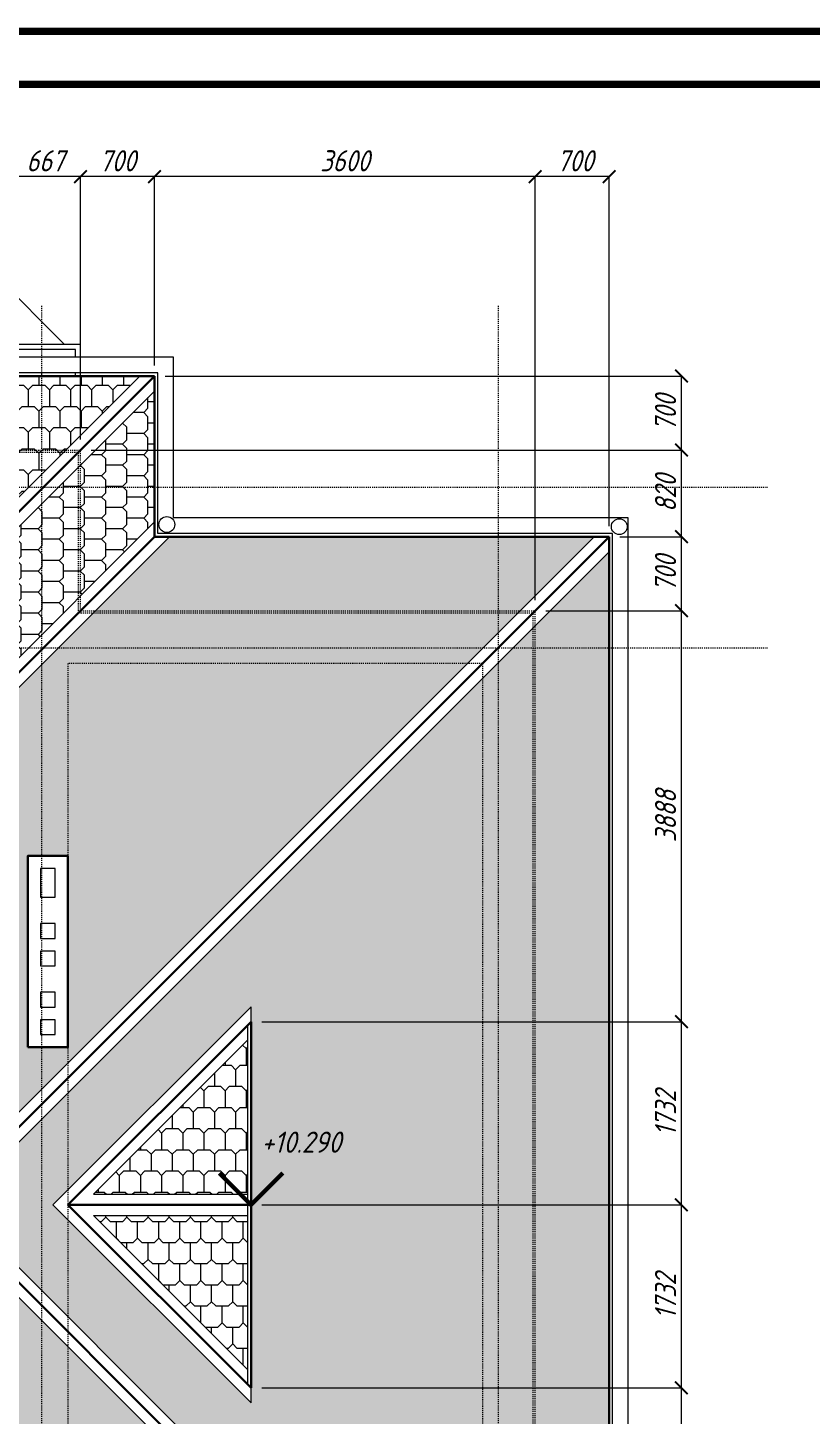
# Model space of a CAD drawing. Header units: millimetres. Extents: x 54 to 1314, y 20 to 614.
# Drawn here: x 1087.4 to 1161.5, y 483 to 614.3 of the extents above; entities that cross this region are included whole.
import ezdxf

# ---------------------------------------------------------------- set-up
doc = ezdxf.new("R2010")
doc.units = ezdxf.units.MM
doc.linetypes.add('ACAD_ISO02W100', pattern=[15, 12, -3])
doc.linetypes.add('CENTER2', pattern=[1.125, 0.75, -0.125, 0.125, -0.125])
for name, color, linetype, lineweight in [('A_РАЗМ.ОСЕВ.', 4, 'Continuous', 13), ('А_ВТОРОЙ ПЛАН', 241, 'Continuous', 9), ('А_ВЫСОТН.ОТМЕТКИ', 161, 'Continuous', 20), ('А_НЕВИДИМЫЕ', 8, 'ACAD_ISO02W100', 9), ('А_ПЕРВЫЙ ПЛАН', 102, 'Continuous', 15), ('ЛИСТ', 7, 'Continuous', 18), ('ОСИ', 40, 'CENTER2', 18), ('ШТРИХОВКА', 93, 'Continuous', 9)]:
    doc.layers.add(name, color=color, linetype=linetype, lineweight=lineweight)
doc.styles.add('ROMANS', font='romans.shx', dxfattribs={"width": 0.8, "oblique": 15})
doc.dimstyles.new('100', dxfattribs={"dimtxt": 2, "dimasz": 1.2, "dimexe": 0, "dimexo": 1, "dimgap": 0.5, "dimtad": 1, "dimdec": 0, "dimlfac": 100, "dimdsep": 46, "dimtxsty": 'ROMANS', "dimblk1": 'ARCHTICK', "dimblk2": 'ARCHTICK', "dimsah": 1, "dimcen": 2, "dimclrd": 256, "dimclre": 256, "dimclrt": 256, "dimadec": 0, "dimazin": 2, "dimtfac": 1, "dimtdec": 0, "dimtmove": 1, "dimatfit": 3, "dimfxl": 1, "dimtvp": 1.5, "dimtolj": 1, "dimtzin": 0, "dimlwd": -1, "dimlwe": -1, "dimarcsym": 0})

# ---------------------------------------------------------------- blocks, each defined once
blk = doc.blocks.new('_ARCHTICK')
at = {"color": 0, "linetype": 'ByBlock', "const_width": 0.15}
blk.add_lwpolyline([(-0.5, -0.5), (0.5, 0.5)], dxfattribs=at)
blk = doc.blocks.new('*D459')
at = {"layer": 'A_РАЗМ.ОСЕВ.', "ltscale": 100, "transparency": 16777216}
for p, q in [((1109.55, 485.6), (1149.25, 485.6)), ((1149.25, 446.72), (1149.25, 485.6)), ((1136.42, 446.72), (1149.25, 446.72))]:
    blk.add_line(p, q, dxfattribs=at)
at = {"layer": 'Defpoints', "color": 0, "ltscale": 100, "transparency": 16777216}
for p in [(1108.55, 485.6), (1149.25, 485.6), (1135.42, 446.72)]:
    blk.add_point(p, dxfattribs=at)
at = {"layer": 'A_РАЗМ.ОСЕВ.', "ltscale": 100, "transparency": 16777216, "xscale": 1.2, "yscale": 1.2, "zscale": 1.2}
for p, rotation in [((1149.25, 485.6), 90), ((1149.25, 446.72), 270)]:
    blk.add_blockref('_ARCHTICK', p, dxfattribs=dict(at, rotation=rotation))
at = {"layer": 'A_РАЗМ.ОСЕВ.', "ltscale": 100, "transparency": 16777216, "insert": (1147.75, 466.16), "char_height": 2, "attachment_point": 5, "rotation": 90, "style": 'ROMANS'}
blk.add_mtext('\\A1;3888', dxfattribs=at)
blk = doc.blocks.new('*D460')
at = {"layer": 'A_РАЗМ.ОСЕВ.', "ltscale": 100, "transparency": 16777216}
for p, q in [((1109.55, 502.92), (1149.25, 502.92)), ((1149.25, 485.6), (1149.25, 502.92)), ((1109.55, 485.6), (1149.25, 485.6))]:
    blk.add_line(p, q, dxfattribs=at)
at = {"layer": 'Defpoints', "color": 0, "ltscale": 100, "transparency": 16777216}
for p in [(1108.55, 502.92), (1149.25, 502.92), (1108.55, 485.6)]:
    blk.add_point(p, dxfattribs=at)
at = {"layer": 'A_РАЗМ.ОСЕВ.', "ltscale": 100, "transparency": 16777216, "xscale": 1.2, "yscale": 1.2, "zscale": 1.2}
for p, rotation in [((1149.25, 502.92), 90), ((1149.25, 485.6), 270)]:
    blk.add_blockref('_ARCHTICK', p, dxfattribs=dict(at, rotation=rotation))
at = {"layer": 'A_РАЗМ.ОСЕВ.', "ltscale": 100, "transparency": 16777216, "insert": (1147.75, 494.26), "char_height": 2, "attachment_point": 5, "rotation": 90, "style": 'ROMANS'}
blk.add_mtext('\\A1;1732', dxfattribs=at)
blk = doc.blocks.new('*D461')
at = {"layer": 'A_РАЗМ.ОСЕВ.', "ltscale": 100, "transparency": 16777216}
for p, q in [((1109.55, 520.24), (1149.25, 520.24)), ((1149.25, 502.92), (1149.25, 520.24)), ((1109.55, 502.92), (1149.25, 502.92))]:
    blk.add_line(p, q, dxfattribs=at)
at = {"layer": 'Defpoints', "color": 0, "ltscale": 100, "transparency": 16777216}
for p in [(1108.55, 520.24), (1149.25, 520.24), (1108.55, 502.92)]:
    blk.add_point(p, dxfattribs=at)
at = {"layer": 'A_РАЗМ.ОСЕВ.', "ltscale": 100, "transparency": 16777216, "xscale": 1.2, "yscale": 1.2, "zscale": 1.2}
for p, rotation in [((1149.25, 520.24), 90), ((1149.25, 502.92), 270)]:
    blk.add_blockref('_ARCHTICK', p, dxfattribs=dict(at, rotation=rotation))
at = {"layer": 'A_РАЗМ.ОСЕВ.', "ltscale": 100, "transparency": 16777216, "insert": (1147.75, 511.58), "char_height": 2, "attachment_point": 5, "rotation": 90, "style": 'ROMANS'}
blk.add_mtext('\\A1;1732', dxfattribs=at)
blk = doc.blocks.new('*D462')
at = {"layer": 'A_РАЗМ.ОСЕВ.', "ltscale": 100, "transparency": 16777216}
for p, q in [((1136.42, 559.12), (1149.25, 559.12)), ((1149.25, 520.24), (1149.25, 559.12)), ((1109.55, 520.24), (1149.25, 520.24))]:
    blk.add_line(p, q, dxfattribs=at)
at = {"layer": 'Defpoints', "color": 0, "ltscale": 100, "transparency": 16777216}
for p in [(1135.42, 559.12), (1149.25, 559.12), (1108.55, 520.24)]:
    blk.add_point(p, dxfattribs=at)
at = {"layer": 'A_РАЗМ.ОСЕВ.', "ltscale": 100, "transparency": 16777216, "xscale": 1.2, "yscale": 1.2, "zscale": 1.2}
for p, rotation in [((1149.25, 559.12), 90), ((1149.25, 520.24), 270)]:
    blk.add_blockref('_ARCHTICK', p, dxfattribs=dict(at, rotation=rotation))
at = {"layer": 'A_РАЗМ.ОСЕВ.', "ltscale": 100, "transparency": 16777216, "insert": (1147.75, 539.68), "char_height": 2, "attachment_point": 5, "rotation": 90, "style": 'ROMANS'}
blk.add_mtext('\\A1;3888', dxfattribs=at)
blk = doc.blocks.new('*D463')
at = {"layer": 'A_РАЗМ.ОСЕВ.', "ltscale": 100, "transparency": 16777216}
for p, q in [((1143.42, 566.12), (1149.25, 566.12)), ((1149.25, 559.12), (1149.25, 566.12)), ((1136.42, 559.12), (1149.25, 559.12))]:
    blk.add_line(p, q, dxfattribs=at)
at = {"layer": 'Defpoints', "color": 0, "ltscale": 100, "transparency": 16777216}
for p in [(1142.42, 566.12), (1149.25, 566.12), (1135.42, 559.12)]:
    blk.add_point(p, dxfattribs=at)
at = {"layer": 'A_РАЗМ.ОСЕВ.', "ltscale": 100, "transparency": 16777216, "xscale": 1.2, "yscale": 1.2, "zscale": 1.2}
for p, rotation in [((1149.25, 566.12), 90), ((1149.25, 559.12), 270)]:
    blk.add_blockref('_ARCHTICK', p, dxfattribs=dict(at, rotation=rotation))
at = {"layer": 'A_РАЗМ.ОСЕВ.', "ltscale": 100, "transparency": 16777216, "insert": (1147.75, 562.62), "char_height": 2, "attachment_point": 5, "rotation": 90, "style": 'ROMANS'}
blk.add_mtext('\\A1;700', dxfattribs=at)
blk = doc.blocks.new('*D464')
at = {"layer": 'A_РАЗМ.ОСЕВ.', "ltscale": 100, "transparency": 16777216}
for p, q in [((1093.42, 574.32), (1149.25, 574.32)), ((1149.25, 566.12), (1149.25, 574.32)), ((1143.42, 566.12), (1149.25, 566.12))]:
    blk.add_line(p, q, dxfattribs=at)
at = {"layer": 'Defpoints', "color": 0, "ltscale": 100, "transparency": 16777216}
for p in [(1092.42, 574.32), (1149.25, 574.32), (1142.42, 566.12)]:
    blk.add_point(p, dxfattribs=at)
at = {"layer": 'A_РАЗМ.ОСЕВ.', "ltscale": 100, "transparency": 16777216, "xscale": 1.2, "yscale": 1.2, "zscale": 1.2}
for p, rotation in [((1149.25, 574.32), 90), ((1149.25, 566.12), 270)]:
    blk.add_blockref('_ARCHTICK', p, dxfattribs=dict(at, rotation=rotation))
at = {"layer": 'A_РАЗМ.ОСЕВ.', "ltscale": 100, "transparency": 16777216, "insert": (1147.75, 570.22), "char_height": 2, "attachment_point": 5, "rotation": 90, "style": 'ROMANS'}
blk.add_mtext('\\A1;820', dxfattribs=at)
blk = doc.blocks.new('*D465')
at = {"layer": 'A_РАЗМ.ОСЕВ.', "ltscale": 100, "transparency": 16777216}
for p, q in [((1100.42, 581.32), (1149.25, 581.32)), ((1149.25, 574.32), (1149.25, 581.32)), ((1093.42, 574.32), (1149.25, 574.32))]:
    blk.add_line(p, q, dxfattribs=at)
at = {"layer": 'Defpoints', "color": 0, "ltscale": 100, "transparency": 16777216}
for p in [(1099.42, 581.32), (1149.25, 581.32), (1092.42, 574.32)]:
    blk.add_point(p, dxfattribs=at)
at = {"layer": 'A_РАЗМ.ОСЕВ.', "ltscale": 100, "transparency": 16777216, "xscale": 1.2, "yscale": 1.2, "zscale": 1.2}
for p, rotation in [((1149.25, 581.32), 90), ((1149.25, 574.32), 270)]:
    blk.add_blockref('_ARCHTICK', p, dxfattribs=dict(at, rotation=rotation))
at = {"layer": 'A_РАЗМ.ОСЕВ.', "ltscale": 100, "transparency": 16777216, "insert": (1147.75, 577.82), "char_height": 2, "attachment_point": 5, "rotation": 90, "style": 'ROMANS'}
blk.add_mtext('\\A1;700', dxfattribs=at)
blk = doc.blocks.new('*D466')
at = {"layer": 'A_РАЗМ.ОСЕВ.', "ltscale": 100, "transparency": 16777216}
for p, q in [((1135.42, 560.12), (1135.42, 600.18)), ((1142.42, 600.18), (1135.42, 600.18)), ((1142.42, 567.12), (1142.42, 600.18))]:
    blk.add_line(p, q, dxfattribs=at)
at = {"layer": 'Defpoints', "color": 0, "ltscale": 100, "transparency": 16777216}
for p in [(1135.42, 600.18), (1142.42, 566.12), (1135.42, 559.12)]:
    blk.add_point(p, dxfattribs=at)
at = {"layer": 'A_РАЗМ.ОСЕВ.', "ltscale": 100, "transparency": 16777216, "xscale": 1.2, "yscale": 1.2, "zscale": 1.2, "rotation": 180}
blk.add_blockref('_ARCHTICK', (1135.42, 600.18), dxfattribs=at)
at = {"layer": 'A_РАЗМ.ОСЕВ.', "ltscale": 100, "transparency": 16777216, "xscale": 1.2, "yscale": 1.2, "zscale": 1.2}
blk.add_blockref('_ARCHTICK', (1142.42, 600.18), dxfattribs=at)
at = {"layer": 'A_РАЗМ.ОСЕВ.', "ltscale": 100, "transparency": 16777216, "insert": (1139.2, 601.68), "char_height": 2, "attachment_point": 5, "style": 'ROMANS'}
blk.add_mtext('\\A1;700', dxfattribs=at)
blk = doc.blocks.new('*D467')
at = {"layer": 'A_РАЗМ.ОСЕВ.', "ltscale": 100, "transparency": 16777216}
for p, q in [((1099.42, 582.32), (1099.42, 600.18)), ((1135.42, 600.18), (1099.42, 600.18)), ((1135.42, 560.12), (1135.42, 600.18))]:
    blk.add_line(p, q, dxfattribs=at)
at = {"layer": 'Defpoints', "color": 0, "ltscale": 100, "transparency": 16777216}
for p in [(1099.42, 600.18), (1099.42, 581.32), (1135.42, 559.12)]:
    blk.add_point(p, dxfattribs=at)
at = {"layer": 'A_РАЗМ.ОСЕВ.', "ltscale": 100, "transparency": 16777216, "xscale": 1.2, "yscale": 1.2, "zscale": 1.2, "rotation": 180}
blk.add_blockref('_ARCHTICK', (1099.42, 600.18), dxfattribs=at)
at = {"layer": 'A_РАЗМ.ОСЕВ.', "ltscale": 100, "transparency": 16777216, "xscale": 1.2, "yscale": 1.2, "zscale": 1.2}
blk.add_blockref('_ARCHTICK', (1135.42, 600.18), dxfattribs=at)
at = {"layer": 'A_РАЗМ.ОСЕВ.', "ltscale": 100, "transparency": 16777216, "insert": (1117.42, 601.68), "char_height": 2, "attachment_point": 5, "style": 'ROMANS'}
blk.add_mtext('\\A1;3600', dxfattribs=at)
blk = doc.blocks.new('*D468')
at = {"layer": 'A_РАЗМ.ОСЕВ.', "ltscale": 100, "transparency": 16777216}
for p, q in [((1092.42, 575.32), (1092.42, 600.18)), ((1099.42, 600.18), (1092.42, 600.18)), ((1099.42, 582.32), (1099.42, 600.18))]:
    blk.add_line(p, q, dxfattribs=at)
at = {"layer": 'Defpoints', "color": 0, "ltscale": 100, "transparency": 16777216}
for p in [(1092.42, 600.18), (1099.42, 581.32), (1092.42, 574.32)]:
    blk.add_point(p, dxfattribs=at)
at = {"layer": 'A_РАЗМ.ОСЕВ.', "ltscale": 100, "transparency": 16777216, "xscale": 1.2, "yscale": 1.2, "zscale": 1.2, "rotation": 180}
blk.add_blockref('_ARCHTICK', (1092.42, 600.18), dxfattribs=at)
at = {"layer": 'A_РАЗМ.ОСЕВ.', "ltscale": 100, "transparency": 16777216, "xscale": 1.2, "yscale": 1.2, "zscale": 1.2}
blk.add_blockref('_ARCHTICK', (1099.42, 600.18), dxfattribs=at)
at = {"layer": 'A_РАЗМ.ОСЕВ.', "ltscale": 100, "transparency": 16777216, "insert": (1095.92, 601.68), "char_height": 2, "attachment_point": 5, "style": 'ROMANS'}
blk.add_mtext('\\A1;700', dxfattribs=at)
blk = doc.blocks.new('*D469')
at = {"layer": 'A_РАЗМ.ОСЕВ.', "ltscale": 100, "transparency": 16777216}
for p, q in [((1085.75, 584.12), (1085.75, 600.18)), ((1092.42, 600.18), (1085.75, 600.18)), ((1092.42, 575.32), (1092.42, 600.18))]:
    blk.add_line(p, q, dxfattribs=at)
at = {"layer": 'Defpoints', "color": 0, "ltscale": 100, "transparency": 16777216}
for p in [(1085.75, 600.18), (1085.75, 583.12), (1092.42, 574.32)]:
    blk.add_point(p, dxfattribs=at)
at = {"layer": 'A_РАЗМ.ОСЕВ.', "ltscale": 100, "transparency": 16777216, "xscale": 1.2, "yscale": 1.2, "zscale": 1.2, "rotation": 180}
blk.add_blockref('_ARCHTICK', (1085.75, 600.18), dxfattribs=at)
at = {"layer": 'A_РАЗМ.ОСЕВ.', "ltscale": 100, "transparency": 16777216, "xscale": 1.2, "yscale": 1.2, "zscale": 1.2}
blk.add_blockref('_ARCHTICK', (1092.42, 600.18), dxfattribs=at)
at = {"layer": 'A_РАЗМ.ОСЕВ.', "ltscale": 100, "transparency": 16777216, "insert": (1089.09, 601.68), "char_height": 2, "attachment_point": 5, "style": 'ROMANS'}
blk.add_mtext('\\A1;667', dxfattribs=at)

msp = doc.modelspace()

# ---------------------------------------------------------------- hatches: boundary and pattern name
at = {"layer": 'ШТРИХОВКА'}
h = msp.add_hatch(dxfattribs=at)
h.set_pattern_fill('SHINGLES', color=30, scale=4, angle=540, pattern_type=2)
h.set_pattern_definition([(180, (3867.065, -3983.595), (-2e-15, -4), [1.2, -0.8, 1.2, -0.8]), (180, (3866.065, -3985.595), (-2e-15, -4), [1.2, -0.8, 1.2, -0.8]), (270, (3867.465, -3983.995), (4, -3e-15), [1.6, -2.4]), (270, (3866.465, -3985.995), (4, -3e-15), [1.6, -2.4]), (270, (3865.465, -3983.995), (4, -3e-15), [1.6, -2.4]), (270, (3864.465, -3985.995), (4, -3e-15), [1.6, -2.4]), (45, (3867.465, -3983.9952), (3e-15, 4), [0.5656854, -5.0911688]), (45, (3865.465, -3983.9952), (3e-15, 4), [0.5656854, -5.0911688]), (45, (3866.465, -3985.9952), (3e-15, 4), [0.5656854, -5.0911688]), (45, (3864.465, -3985.9952), (3e-15, 4), [0.5656854, -5.0911688]), (315, (3867.065, -3983.5952), (4, -3e-15), [0.5656854, -5.0911688]), (315, (3866.065, -3985.5952), (4, -3e-15), [0.5656854, -5.0911688]), (315, (3865.065, -3983.5952), (4, -3e-15), [0.5656854, -5.0911688]), (315, (3864.065, -3985.5952), (4, -3e-15), [0.5656854, -5.0911688])])
h.paths.add_polyline_path([(1098.01, 581.317), (1087.167, 581.317), (1064.725, 558.874), (1042.282, 581.317), (1031.439, 581.317), (1064.725, 548.031)])
h = msp.add_hatch(dxfattribs=at)
h.set_pattern_fill('SHINGLES', color=30, scale=4, angle=810, pattern_type=2)
h.set_pattern_definition([(90, (-3433.205, -2357.729), (-4, 2e-15), [1.2, -0.8, 1.2, -0.8]), (90, (-3435.205, -2356.729), (-4, 2e-15), [1.2, -0.8, 1.2, -0.8]), (180, (-3433.605, -2358.129), (-2e-15, -4), [1.6, -2.4]), (180, (-3435.605, -2357.129), (-2e-15, -4), [1.6, -2.4]), (180, (-3433.605, -2356.129), (-2e-15, -4), [1.6, -2.4]), (180, (-3435.605, -2355.129), (-2e-15, -4), [1.6, -2.4]), (315, (-3433.605, -2358.129), (4, -3e-15), [0.5656854, -5.0911688]), (315, (-3433.605, -2356.129), (4, -3e-15), [0.5656854, -5.0911688]), (315, (-3435.605, -2357.129), (4, -3e-15), [0.5656854, -5.0911688]), (315, (-3435.605, -2355.129), (4, -3e-15), [0.5656854, -5.0911688]), (225, (-3433.205, -2357.729), (-3e-15, -4), [0.5656854, -5.0911688]), (225, (-3435.205, -2356.729), (-3e-15, -4), [0.5656854, -5.0911688]), (225, (-3433.205, -2355.729), (-3e-15, -4), [0.5656854, -5.0911688]), (225, (-3435.205, -2354.729), (-3e-15, -4), [0.5656854, -5.0911688])])
h.paths.add_polyline_path([(1099.425, 567.531), (1065.725, 533.831), (1065.725, 546.202), (1099.425, 579.902)])
h = msp.add_hatch(dxfattribs=at)
h.set_pattern_fill('SHINGLES', color=30, scale=4, angle=540, pattern_type=2)
h.set_pattern_definition([(180, (3880.151, -4027.9094), (-2e-15, -4), [1.2, -0.8, 1.2, -0.8]), (180, (3879.151, -4029.9094), (-2e-15, -4), [1.2, -0.8, 1.2, -0.8]), (270, (3880.551, -4028.3094), (4, -3e-15), [1.6, -2.4]), (270, (3879.551, -4030.3094), (4, -3e-15), [1.6, -2.4]), (270, (3878.551, -4028.3094), (4, -3e-15), [1.6, -2.4]), (270, (3877.551, -4030.3094), (4, -3e-15), [1.6, -2.4]), (45, (3880.551, -4028.3094), (3e-15, 4), [0.5656854, -5.0911688]), (45, (3878.551, -4028.3094), (3e-15, 4), [0.5656854, -5.0911688]), (45, (3879.551, -4030.3094), (3e-15, 4), [0.5656854, -5.0911688]), (45, (3877.551, -4030.3094), (3e-15, 4), [0.5656854, -5.0911688]), (315, (3880.151, -4027.9094), (4, -3e-15), [0.5656854, -5.0911688]), (315, (3879.151, -4029.9094), (4, -3e-15), [0.5656854, -5.0911688]), (315, (3878.151, -4027.9094), (4, -3e-15), [0.5656854, -5.0911688]), (315, (3877.151, -4029.9094), (4, -3e-15), [0.5656854, -5.0911688])])
h.paths.add_polyline_path([(1038.225, 547.517), (1042.025, 547.517), (1042.025, 535.917), (1038.225, 535.917)], flags=16)
h.paths.add_polyline_path([(1064.725, 530.002), (1028.61, 566.117), (988.439, 566.117), (1050.639, 503.917), (1078.81, 503.917), (1141.01, 566.117), (1100.839, 566.117)])
h.paths.add_polyline_path([(1091.225, 517.817), (1087.425, 517.817), (1087.425, 535.917), (1091.225, 535.917)], flags=16)
h = msp.add_hatch(dxfattribs=at)
h.set_pattern_fill('SHINGLES', color=30, scale=4, angle=450, pattern_type=2)
h.set_pattern_definition([(90, (-3452.187, -2299.424), (-4, 3e-15), [1.2, -0.8, 1.2, -0.8]), (90, (-3454.187, -2298.424), (-4, 3e-15), [1.2, -0.8, 1.2, -0.8]), (180, (-3452.587, -2299.824), (-3e-15, -4), [1.6, -2.4]), (180, (-3454.587, -2298.824), (-3e-15, -4), [1.6, -2.4]), (180, (-3452.587, -2297.824), (-3e-15, -4), [1.6, -2.4]), (180, (-3454.587, -2296.824), (-3e-15, -4), [1.6, -2.4]), (315, (-3452.5872, -2299.824), (4, -4e-15), [0.5656854, -5.0911688]), (315, (-3452.5872, -2297.824), (4, -4e-15), [0.5656854, -5.0911688]), (315, (-3454.5872, -2298.824), (4, -4e-15), [0.5656854, -5.0911688]), (315, (-3454.5872, -2296.824), (4, -4e-15), [0.5656854, -5.0911688]), (225, (-3452.1872, -2299.424), (-4e-15, -4), [0.5656854, -5.0911688]), (225, (-3454.1872, -2298.424), (-4e-15, -4), [0.5656854, -5.0911688]), (225, (-3452.1872, -2297.424), (-4e-15, -4), [0.5656854, -5.0911688]), (225, (-3454.1872, -2296.424), (-4e-15, -4), [0.5656854, -5.0911688])])
h.paths.add_polyline_path([(1142.425, 441.131), (1142.425, 564.702), (1080.639, 502.917)])
h.paths.add_polyline_path([(1108.545, 521.651), (1108.545, 484.182), (1089.81, 502.917)])
h = msp.add_hatch(dxfattribs=at)
h.set_pattern_fill('SHINGLES', color=30, scale=4, angle=540, pattern_type=2)
h.set_pattern_definition([(180, (3796.6793, -4027.9094), (-2e-15, -4), [1.2, -0.8, 1.2, -0.8]), (180, (3795.6793, -4029.9094), (-2e-15, -4), [1.2, -0.8, 1.2, -0.8]), (270, (3797.0793, -4028.3094), (4, -3e-15), [1.6, -2.4]), (270, (3796.0793, -4030.3094), (4, -3e-15), [1.6, -2.4]), (270, (3795.0793, -4028.3094), (4, -3e-15), [1.6, -2.4]), (270, (3794.0793, -4030.3094), (4, -3e-15), [1.6, -2.4]), (45, (3797.0793, -4028.3094), (3e-15, 4), [0.5656854, -5.0911688]), (45, (3795.0793, -4028.3094), (3e-15, 4), [0.5656854, -5.0911688]), (45, (3796.0793, -4030.3094), (3e-15, 4), [0.5656854, -5.0911688]), (45, (3794.0793, -4030.3094), (3e-15, 4), [0.5656854, -5.0911688]), (315, (3796.6793, -4027.9094), (4, -3e-15), [0.5656854, -5.0911688]), (315, (3795.6793, -4029.9094), (4, -3e-15), [0.5656854, -5.0911688]), (315, (3794.6793, -4027.9094), (4, -3e-15), [0.5656854, -5.0911688]), (315, (3793.6793, -4029.9094), (4, -3e-15), [0.5656854, -5.0911688])])
h.paths.add_polyline_path([(1108.245, 503.917), (1108.245, 518.523), (1093.639, 503.917)])
h = msp.add_hatch(dxfattribs=at)
h.set_pattern_fill('SHINGLES', color=30, scale=4, angle=720, pattern_type=2)
h.set_pattern_definition([(360, (-1750.7018, 5032.7425), (3e-15, 4), [1.2, -0.8, 1.2, -0.8]), (360, (-1749.7018, 5034.7425), (3e-15, 4), [1.2, -0.8, 1.2, -0.8]), (90, (-1751.1018, 5033.1425), (-4, 3e-15), [1.6, -2.4]), (90, (-1750.1018, 5035.1425), (-4, 3e-15), [1.6, -2.4]), (90, (-1749.1018, 5033.1425), (-4, 3e-15), [1.6, -2.4]), (90, (-1748.1018, 5035.1425), (-4, 3e-15), [1.6, -2.4]), (225, (-1751.1018, 5033.1425), (-4e-15, -4), [0.5656854, -5.0911688]), (225, (-1749.1018, 5033.1425), (-4e-15, -4), [0.5656854, -5.0911688]), (225, (-1750.1018, 5035.1425), (-4e-15, -4), [0.5656854, -5.0911688]), (225, (-1748.1018, 5035.1425), (-4e-15, -4), [0.5656854, -5.0911688]), (135, (-1750.7018, 5032.7425), (-4, 3e-15), [0.5656854, -5.0911688]), (135, (-1749.7018, 5034.7425), (-4, 3e-15), [0.5656854, -5.0911688]), (135, (-1748.7018, 5032.7425), (-4, 3e-15), [0.5656854, -5.0911688]), (135, (-1747.7018, 5034.7425), (-4, 3e-15), [0.5656854, -5.0911688])])
h.paths.add_polyline_path([(1064.725, 462.159), (1087.167, 439.717), (1141.01, 439.717), (1078.81, 501.917), (1050.639, 501.917), (988.439, 439.717), (1042.282, 439.717)])
h.paths.add_polyline_path([(1044.525, 469.317), (1038.225, 469.317), (1038.225, 479.517), (1042.025, 479.517), (1042.025, 475.517), (1044.525, 475.517)], flags=16)
h = msp.add_hatch(dxfattribs=at)
h.set_pattern_fill('SHINGLES', color=30, scale=4, angle=720, pattern_type=2)
h.set_pattern_definition([(360, (-1826.7925, 5033.3462), (3e-15, 4), [1.2, -0.8, 1.2, -0.8]), (360, (-1825.7925, 5035.3462), (3e-15, 4), [1.2, -0.8, 1.2, -0.8]), (90, (-1827.1925, 5033.7462), (-4, 3e-15), [1.6, -2.4]), (90, (-1826.1925, 5035.7462), (-4, 3e-15), [1.6, -2.4]), (90, (-1825.1925, 5033.7462), (-4, 3e-15), [1.6, -2.4]), (90, (-1824.1925, 5035.7462), (-4, 3e-15), [1.6, -2.4]), (225, (-1827.1925, 5033.7462), (-4e-15, -4), [0.5656854, -5.0911688]), (225, (-1825.1925, 5033.7462), (-4e-15, -4), [0.5656854, -5.0911688]), (225, (-1826.1925, 5035.7462), (-4e-15, -4), [0.5656854, -5.0911688]), (225, (-1824.1925, 5035.7462), (-4e-15, -4), [0.5656854, -5.0911688]), (135, (-1826.7925, 5033.3462), (-4, 3e-15), [0.5656854, -5.0911688]), (135, (-1825.7925, 5035.3462), (-4, 3e-15), [0.5656854, -5.0911688]), (135, (-1824.7925, 5033.3462), (-4, 3e-15), [0.5656854, -5.0911688]), (135, (-1823.7925, 5035.3462), (-4, 3e-15), [0.5656854, -5.0911688])])
h.paths.add_polyline_path([(1108.245, 487.31), (1108.245, 501.917), (1093.639, 501.917)])

# ---------------------------------------------------------------- linework, layer by layer
at = {"layer": 'А_ВТОРОЙ ПЛАН'}
for p, q in [((1090.91, 584.317), (1077.912, 597.314)), ((1092.425, 584.317), (1082.425, 584.317)), ((1092.425, 583.117), (1092.425, 584.317)), ((1091.925, 583.817), (1082.425, 583.817)), ((1091.925, 583.117), (1091.925, 583.817)), ((1091.925, 581.317), (1091.925, 581.617)), ((1092.425, 581.317), (1092.425, 581.617))]:
    msp.add_line(p, q, dxfattribs=at)
at = {"layer": 'А_ВЫСОТН.ОТМЕТКИ'}
msp.add_lwpolyline([(1121.407, 506.96, 0, 0, 0), (1108.545, 506.96, 0, 0, 0), (1108.545, 502.917, 0.4, 0.4, 0), (1105.545, 505.917, 0.4, 0.4, 0), (1108.545, 502.917, 0.4, 0.4, 0), (1111.545, 505.917, 0.4, 0.4, 0)], format="xyseb", dxfattribs=at)
at = {"layer": 'А_НЕВИДИМЫЕ', "ltscale": 0.0001}
for p, q in [((1037.025, 574.317), (1092.425, 574.317)), ((1037.225, 574.117), (1092.225, 574.117)), ((1092.225, 558.917), (1092.225, 574.117)), ((1092.425, 559.117), (1092.425, 574.317)), ((1092.225, 558.917), (1135.225, 558.917)), ((1092.425, 559.117), (1135.425, 559.117)), ((1135.225, 446.917), (1135.225, 558.917)), ((1135.425, 446.717), (1135.425, 559.117)), ((1130.425, 554.117), (1091.225, 554.117)), ((1091.225, 554.117), (1091.225, 451.717)), ((1130.425, 554.117), (1130.425, 451.717))]:
    msp.add_line(p, q, dxfattribs=at)
at = {"layer": 'А_ПЕРВЫЙ ПЛАН', "ltscale": 100}
for p, q in [((1101.225, 583.117), (1085.753, 583.117)), ((1101.225, 567.917), (1101.225, 583.117)), ((1099.725, 581.617), (1085.753, 581.617)), ((1099.725, 566.417), (1099.725, 581.617)), ((1098.01, 581.317), (1064.725, 548.031)), ((1099.425, 579.902), (1065.725, 546.202)), ((1065.725, 533.831), (1099.425, 567.531)), ((1144.225, 567.917), (1101.225, 567.917)), ((1144.225, 437.917), (1144.225, 567.917)), ((1064.725, 530.002), (1100.839, 566.117)), ((1078.81, 503.917), (1141.01, 566.117)), ((1142.725, 566.417), (1099.725, 566.417)), ((1142.725, 439.417), (1142.725, 566.417)), ((1080.639, 502.917), (1142.425, 564.702)), ((1089.81, 502.917), (1108.545, 521.651)), ((1108.545, 520.237), (1108.545, 521.651)), ((1108.245, 485.896), (1108.245, 519.937)), ((1093.639, 503.917), (1108.245, 518.523)), ((1080.639, 502.917), (1142.425, 441.131)), ((1089.81, 502.917), (1108.545, 484.182)), ((1093.639, 503.917), (1108.245, 503.917)), ((1078.81, 501.917), (1141.01, 439.717)), ((1093.639, 501.917), (1108.245, 487.31)), ((1093.639, 501.917), (1108.245, 501.917)), ((1108.545, 484.182), (1108.545, 485.596))]:
    msp.add_line(p, q, dxfattribs=at)
at = {"layer": 'А_ПЕРВЫЙ ПЛАН', "lineweight": 30, "ltscale": 100}
for p, q in [((1099.425, 581.317), (1030.025, 581.317)), ((1099.425, 581.317), (1064.725, 546.617)), ((1099.425, 566.117), (1099.425, 581.317)), ((1064.725, 531.417), (1099.425, 566.117)), ((1079.225, 502.917), (1142.425, 566.117)), ((1142.425, 566.117), (1099.425, 566.117)), ((1142.425, 439.717), (1142.425, 566.117)), ((1091.225, 502.917), (1108.545, 520.237)), ((1108.545, 485.596), (1108.545, 520.237)), ((1079.225, 502.917), (1142.425, 439.717)), ((1091.225, 502.917), (1108.545, 485.596)), ((1091.225, 502.917), (1108.545, 502.917))]:
    msp.add_line(p, q, dxfattribs=at)
msp.add_lwpolyline([(1087.425, 517.817), (1091.225, 517.817), (1091.225, 535.917), (1087.425, 535.917)], close=True, dxfattribs=at)
at = {"layer": 'А_ПЕРВЫЙ ПЛАН', "ltscale": 100}
for points in [[(1088.625, 532.017), (1090.025, 532.017), (1090.025, 534.717), (1088.625, 534.717)], [(1088.625, 528.117), (1090.025, 528.117), (1090.025, 529.517), (1088.625, 529.517)], [(1088.625, 525.517), (1090.025, 525.517), (1090.025, 526.917), (1088.625, 526.917)], [(1088.625, 521.617), (1090.025, 521.617), (1090.025, 523.017), (1088.625, 523.017)], [(1088.625, 519.017), (1090.025, 519.017), (1090.025, 520.417), (1088.625, 520.417)]]:
    msp.add_lwpolyline(points, close=True, dxfattribs=at)
for centre in [(1100.575, 567.267), (1143.374, 567.066)]:
    msp.add_circle(centre, 0.75, dxfattribs=at)
at = {"layer": 'ЛИСТ', "const_width": 0.7}
for points in [[(894.025, 316.917), (1314.025, 316.917), (1314.025, 613.917), (894.025, 613.917)], [(914.025, 321.917), (1309.025, 321.917), (1309.025, 608.917), (914.025, 608.917)]]:
    msp.add_lwpolyline(points, close=True, dxfattribs=at)
at = {"layer": 'ОСИ', "ltscale": 0.01}
for p, q in [((1088.725, 587.944), (1088.725, 404.005)), ((1131.925, 587.944), (1131.925, 404.005)), ((970.389, 570.817), (1157.415, 570.817)), ((970.389, 555.617), (1157.415, 555.617))]:
    msp.add_line(p, q, dxfattribs=at)

# ---------------------------------------------------------------- texts
at = {"layer": 'А_ВЫСОТН.ОТМЕТКИ', "style": 'ROMANS', "oblique": 15, "width": 0.85}
msp.add_text('+10.290', height=2, dxfattribs=at).set_placement((1109.512, 507.84))

# ---------------------------------------------------------------- dimensions: what is measured, and where the dimension line sits
at = {"layer": 'A_РАЗМ.ОСЕВ.', "ltscale": 100}
for base, p1, p2, picture, middle in [((1085.753, 600.182), (1092.425, 574.317), (1085.753, 583.117), '*D469', (1089.089, 601.682)), ((1092.425, 600.182), (1099.425, 581.317), (1092.425, 574.317), '*D468', (1095.925, 601.682)), ((1099.425, 600.182), (1135.425, 559.117), (1099.425, 581.317), '*D467', (1117.425, 601.682))]:
    dim = msp.add_linear_dim(base=base, p1=p1, p2=p2, dimstyle='100', dxfattribs=at)
    dim.commit()
    dim.dimension.update_dxf_attribs({"geometry": picture, "text_midpoint": middle})
dim = msp.add_linear_dim(base=(1135.425, 600.182), p1=(1142.425, 566.117), p2=(1135.425, 559.117), dimstyle='100', dxfattribs=at)
dim.commit()
dim.dimension.update_dxf_attribs({"geometry": '*D466', "text_midpoint": (1139.203, 600.182), "dimtype": 160})
for base, p1, p2, picture, middle in [((1149.255, 581.317), (1092.425, 574.317), (1099.425, 581.317), '*D465', (1147.755, 577.817)), ((1149.255, 574.317), (1142.425, 566.117), (1092.425, 574.317), '*D464', (1147.755, 570.217)), ((1149.255, 566.117), (1135.425, 559.117), (1142.425, 566.117), '*D463', (1147.755, 562.617)), ((1149.255, 559.117), (1108.545, 520.237), (1135.425, 559.117), '*D462', (1147.755, 539.677)), ((1149.255, 520.237), (1108.545, 502.917), (1108.545, 520.237), '*D461', (1147.755, 511.577)), ((1149.255, 502.917), (1108.545, 485.596), (1108.545, 502.917), '*D460', (1147.755, 494.256)), ((1149.255, 485.596), (1135.425, 446.717), (1108.545, 485.596), '*D459', (1147.755, 466.156))]:
    dim = msp.add_linear_dim(base=base, p1=p1, p2=p2, angle=90, dimstyle='100', dxfattribs=at)
    dim.commit()
    dim.dimension.update_dxf_attribs({"geometry": picture, "text_midpoint": middle})

doc.saveas('drawing.dxf')
